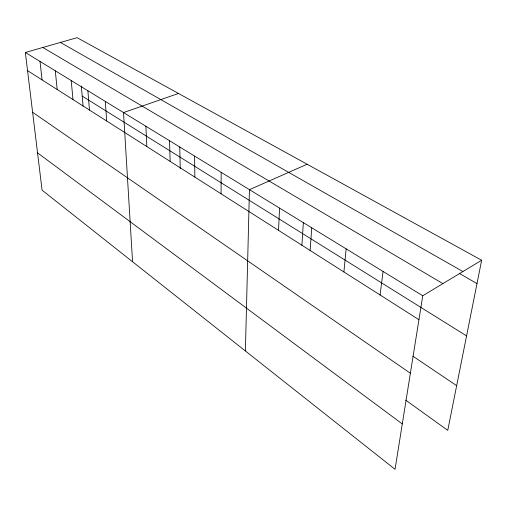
<?xml version="1.0" encoding="UTF-8"?>
<svg xmlns="http://www.w3.org/2000/svg" width="507" height="507" viewBox="0 0 507 507"><rect width="100%" height="100%" fill="white"/><g stroke="black" fill="none" stroke-linecap="round" stroke-linejoin="round"><path stroke-width="0.76" d="M221.065 193.788L221.172 172.348M245.394 350.964L249.45 189.656L307.141 164.236M278.527 230.355L279.572 208.104M301.88 245.401L303.357 222.592M310.126 250.464L311.742 227.795M343.898 271.955L346.154 248.861M380.079 294.973L383.064 271.46M481.65 260.249L422.756 295.758L395.048 469.317L42.081 190.188L25.35 52.462L77.102 37.683L481.65 260.249L447.757 430.361L405.67 400.105M178.496 93.465L123.524 112.567L132.561 261.739M60.422 42.449L462.91 271.549M459.266 273.412L477.005 283.571M42.829 47.474L442.896 283.616M25.35 52.462L422.756 295.758M82.204 96.096L466.579 335.907M27.562 70.663L418.934 319.695M412.869 356.168L456.661 385.662M32.619 112.281L410.385 373.253M37.55 152.861L402.292 423.947M39.996 61.429L42.075 79.903M55.263 70.777L57.209 89.53M71.208 80.537L72.989 99.575M81.329 86.07L83.085 106.153M87.863 90.734L89.473 110.063M105.285 101.4L106.704 121.027M145.877 126.249L146.815 146.548M169.522 140.731L170.149 161.397M179.751 146.992L180.258 168.768M194.58 156.067L194.859 177.12"/></g></svg>
